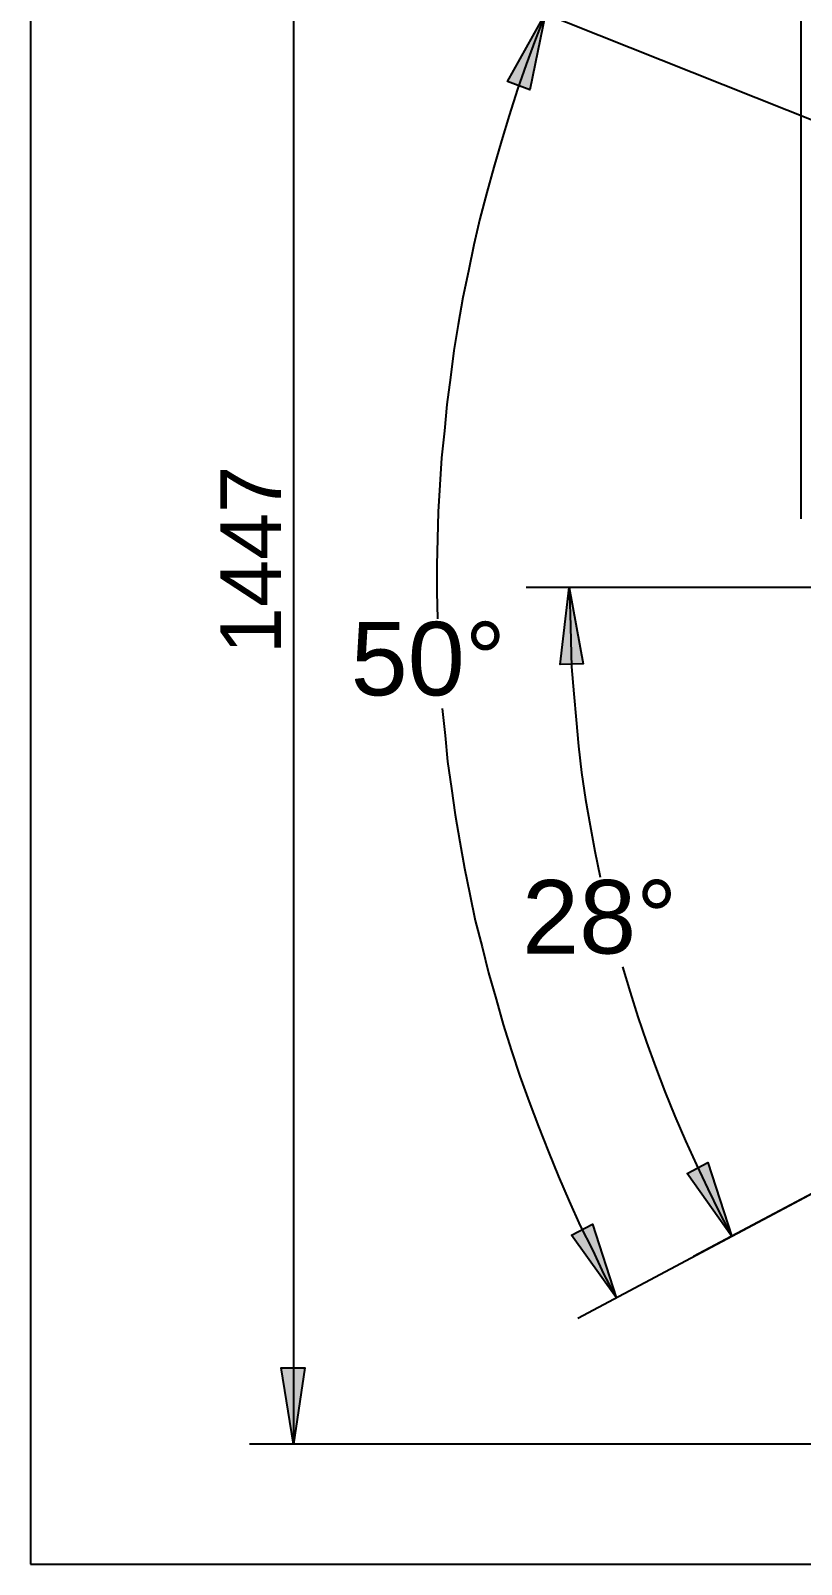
# Model space of a CAD drawing. Extents: x 3 to 592, y 5 to 207.
# Drawn here: x 5 to 40.3, y 5.2 to 75.4 of the extents above; entities that cross this region are included whole.
import ezdxf

# ---------------------------------------------------------------- set-up
doc = ezdxf.new("R2010")
doc.units = 0
doc.layers.get('0').update_dxf_attribs({"linetype": 'CONTINUOUS'})

msp = doc.modelspace()

# ---------------------------------------------------------------- hatches: boundary and pattern name
h = msp.add_hatch(color=7)
h.paths.add_polyline_path([(61.630278, 108.549722), (65.122778, 109.078889), (65.122778, 107.985278)])
h.paths.add_polyline_path([(124.424722, 108.549722), (120.896944, 107.985278), (120.896944, 109.078889)])
h.paths.add_polyline_path([(29.633333, 49.918056), (30.268333, 46.425556), (29.21, 46.390278)])
h.paths.add_polyline_path([(37.076944, 20.214167), (35.030833, 23.106944), (35.983333, 23.600833)])
h.paths.add_polyline_path([(145.626667, 19.402778), (146.720278, 22.789444), (147.672778, 22.295556)])
h.paths.add_polyline_path([(153.211389, 49.741667), (153.67, 46.249167), (152.576389, 46.249167)])
h.paths.add_polyline_path([(28.539722, 76.164722), (27.834167, 72.672222), (26.811111, 73.060278)])
h.paths.add_polyline_path([(31.785278, 17.427222), (29.739167, 20.284722), (30.691667, 20.778611)])
h.paths.add_polyline_path([(151.235833, 16.404167), (152.329444, 19.790833), (153.281944, 19.296944)])
h.paths.add_polyline_path([(154.446111, 74.400833), (156.174722, 71.331667), (155.151667, 70.943611)])
h.paths.add_polyline_path([(173.813611, 128.164167), (177.341389, 128.693333), (177.341389, 127.599722)])
h.paths.add_polyline_path([(231.880833, 128.164167), (228.353056, 127.599722), (228.353056, 128.693333)])
h = msp.add_hatch(color=7)
h.paths.add_polyline_path([(17.003889, 91.1225), (17.533056, 87.63), (16.439444, 87.63)])
h.paths.add_polyline_path([(17.003889, 10.724444), (16.439444, 14.216944), (17.533056, 14.216944)])

# ---------------------------------------------------------------- linework, layer by layer
at = {"color": 9}
for points in [[(4.974167, 204.822778), (4.974167, 5.221111)], [(4.974167, 5.221111), (291.994167, 5.221111)]]:
    msp.add_lwpolyline(points, dxfattribs=at)
at = {"color": 7}
for points in [[(40.251944, 53.057778), (40.251944, 115.111389)], [(17.003889, 91.1225), (17.003889, 10.724444)], [(55.350833, 65.475556), (26.67, 76.905556)], [(28.539722, 76.164722), (28.081111, 75.000556), (27.657778, 73.836389), (27.269722, 72.7075), (26.881667, 71.508056), (26.528889, 70.343889), (26.176111, 69.144444), (25.858611, 67.980278), (25.541111, 66.780833), (25.258889, 65.581389), (25.011944, 64.381944), (24.765, 63.1825), (24.553333, 61.947778), (24.341667, 60.748333), (24.200556, 59.513611), (24.024167, 58.278889), (23.918333, 57.079444), (23.777222, 55.844722), (23.706667, 54.61), (23.636111, 53.375278), (23.600833, 52.140556), (23.565556, 50.941111), (23.565556, 49.706389), (23.600833, 48.471667)], [(43.215278, 49.918056), (27.657778, 49.918056)], [(29.633333, 49.918056), (29.668611, 48.718611), (29.703889, 47.483889), (29.739167, 46.284444), (29.845, 45.049722), (29.950833, 43.850278), (30.056667, 42.650833), (30.197778, 41.451389), (30.374167, 40.216667), (30.585833, 39.017222), (30.7975, 37.853056), (31.044444, 36.653611)], [(23.8125, 44.379444), (23.953611, 43.144722), (24.059444, 41.945278), (24.235833, 40.710556), (24.412222, 39.511111), (24.623889, 38.276389), (24.835556, 37.076944), (25.0825, 35.8775), (25.329444, 34.678056), (25.646944, 33.478611), (25.929167, 32.279167), (26.281944, 31.079722), (26.599444, 29.915556), (26.9875, 28.716111), (27.375556, 27.551944), (27.798889, 26.387778), (28.222222, 25.258889), (28.680833, 24.094722), (29.139444, 22.965833), (29.633333, 21.836944), (30.127222, 20.708056), (30.691667, 19.614444), (31.220833, 18.485556), (31.785278, 17.427222)], [(32.0675, 32.561389), (32.420278, 31.397222), (32.773056, 30.268333), (33.161111, 29.104167), (33.584444, 27.975278), (34.007778, 26.846389), (34.466389, 25.7175), (34.960278, 24.588611), (35.454167, 23.495), (35.983333, 22.401389), (36.5125, 21.307778), (37.076944, 20.214167)], [(47.9425, 25.999722), (30.021389, 16.474722)], [(47.9425, 25.999722), (35.313056, 19.296944)], [(54.574722, 10.724444), (14.993056, 10.724444)]]:
    msp.add_lwpolyline(points, dxfattribs=at)
for points in [[(28.539722, 76.164722), (27.834167, 72.672222), (26.811111, 73.060278)], [(29.633333, 49.918056), (30.268333, 46.425556), (29.21, 46.390278)], [(37.076944, 20.214167), (35.030833, 23.106944), (35.983333, 23.600833)], [(31.785278, 17.427222), (29.739167, 20.284722), (30.691667, 20.778611)], [(17.003889, 10.724444), (16.439444, 14.216944), (17.533056, 14.216944)]]:
    msp.add_lwpolyline(points, close=True, dxfattribs=at)

# ---------------------------------------------------------------- texts
at = {"color": 7, "insert": (16.436657, 46.862015), "char_height": 2.772729, "attachment_point": 7, "rotation": 90}
msp.add_mtext('{\\fArialUnicodeMS|b0|i0|c0;1447}', dxfattribs=at)
at = {"color": 7, "char_height": 3.362783, "attachment_point": 1}
for s, insert in [('{\\fArialUnicodeMS|b0|i0|c0;50°}', (19.625148, 48.338815)), ('{\\fArialUnicodeMS|b0|i0|c0;28°}', (27.469193, 36.527943))]:
    msp.add_mtext(s, dxfattribs=dict(at, insert=insert))

doc.saveas('drawing.dxf')
